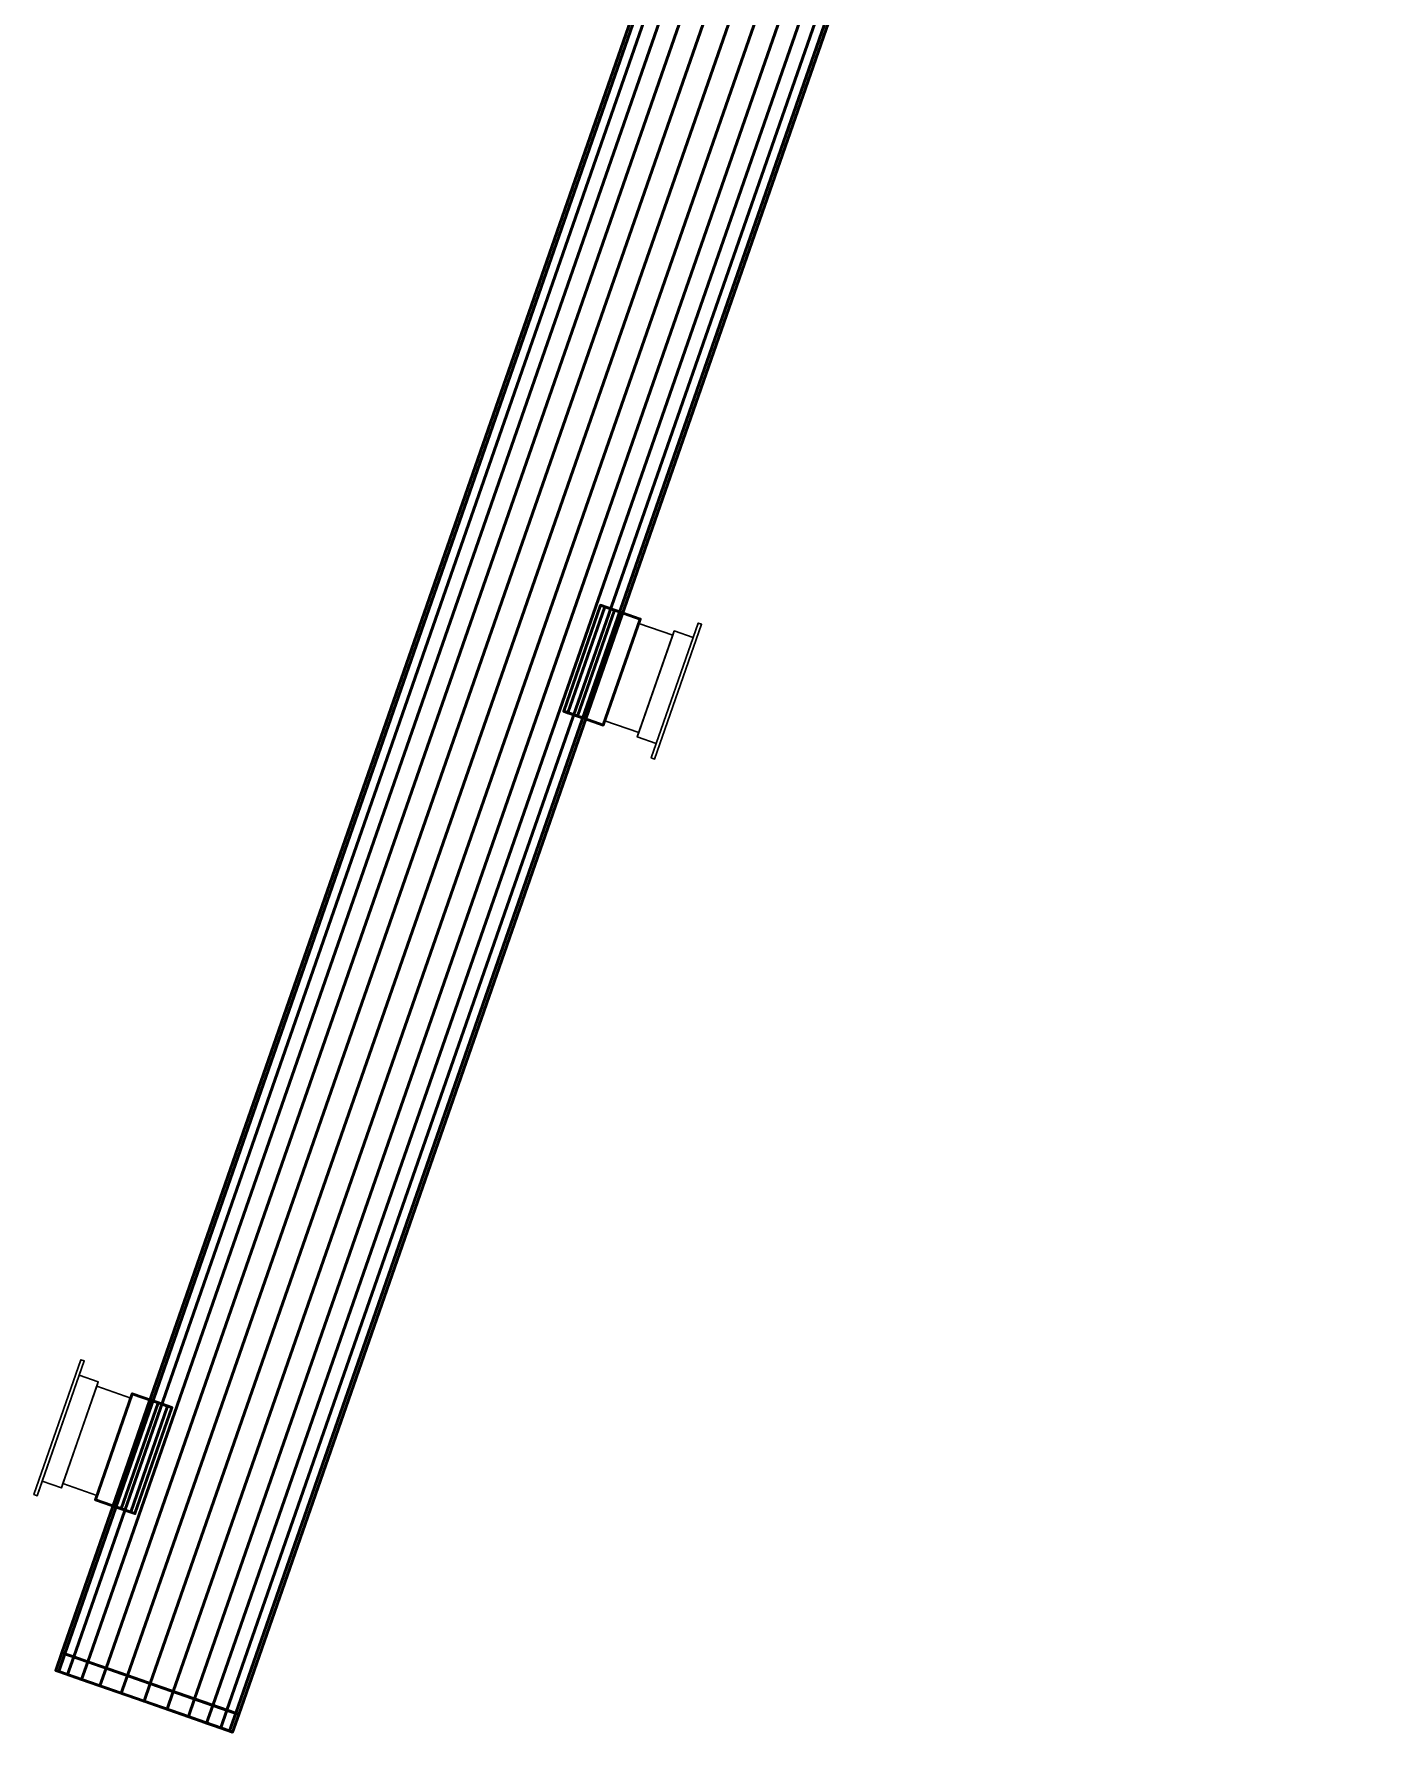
# Model space of a CAD drawing. Header units: inches. Extents: x -1654 to 1344, y -1538 to 36.
# Drawn here: x -869.1 to -797.9, y -1323.5 to -1232.8 of the extents above; entities that cross this region are included whole.
import ezdxf

# ---------------------------------------------------------------- set-up
doc = ezdxf.new("R2010")
doc.units = ezdxf.units.IN
doc.header["$MEASUREMENT"] = 0
doc.linetypes.add('Center', pattern=[1.25, 0.25, -0.1875, 0.625, -0.1875])
for name, color, linetype, lineweight in [('M-HVAC-CDFF', 3, 'Continuous', 30), ('M-HVAC-CDFF-SA', 3, 'Continuous', 30), ('M-HVAC-DUCT', 1, 'Center', 30), ('M-HVAC-DUCT-SA', 1, 'Continuous', 50)]:
    doc.layers.add(name, color=color, linetype=linetype, lineweight=lineweight)

# ---------------------------------------------------------------- blocks, each defined once
blk = doc.blocks.new('Supply Diffuser - Sidewall - 6 x 6-914081-_3D_')
at = {"layer": 'M-HVAC-CDFF'}
mesh = blk.add_polyface(dxfattribs=at)
corners = [(-2.75, 3, 2.75), (2.75, 3, 2.75), (2.75, 3, -2.75), (-2.75, 3, -2.75)]
mesh.append_faces([[corners[k] for k in face] for face in [(1, 2, 3, 0)]])
mesh = blk.add_polyface(dxfattribs=at)
corners = [(-2.75, 3, 2.75), (-2.75, 3, -2.75), (-2.75, 1.078125, -2.75), (-2.75, 1.078125, 2.75)]
mesh.append_faces([[corners[k] for k in face] for face in [(2, 3, 0, 1)]])
mesh = blk.add_polyface(dxfattribs=at)
corners = [(-2.75, 3, -2.75), (2.75, 3, -2.75), (2.75, 1.078125, -2.75), (-2.75, 1.078125, -2.75)]
mesh.append_faces([[corners[k] for k in face] for face in [(1, 2, 3, 0)]])
mesh = blk.add_polyface(dxfattribs=at)
corners = [(2.75, 3, 2.75), (-2.75, 3, 2.75), (-2.75, 1.078125, 2.75), (2.75, 1.078125, 2.75)]
mesh.append_faces([[corners[k] for k in face] for face in [(1, 2, 3, 0)]])
mesh = blk.add_polyface(dxfattribs=at)
corners = [(2.75, 3, -2.75), (2.75, 3, 2.75), (2.75, 1.078125, 2.75), (2.75, 1.078125, -2.75)]
mesh.append_faces([[corners[k] for k in face] for face in [(2, 3, 0, 1)]])
mesh = blk.add_polyface(dxfattribs=at)
corners = [(-3, 1.078125, 3), (3, 1.078125, 3), (3, 1.078125, -3), (-3, 1.078125, -3), (-2.75, 1.078125, 2.75), (-2.75, 1.078125, -2.75), (2.75, 1.078125, -2.75), (2.75, 1.078125, 2.75)]
mesh.append_faces([[corners[k] for k in face] for face in [(3, 5, 6, 2), (2, 6, 7, 1)]], dxfattribs={"vtx0": -1, "vtx2": -1})
mesh.append_faces([[corners[k] for k in face] for face in [(4, 5, 3, 0), (7, 4, 0, 1)]], dxfattribs={"vtx1": -1, "vtx3": -1})
mesh = blk.add_polyface(dxfattribs=at)
corners = [(-3, 1.078125, 3), (-3, 1.078125, -3), (-3, 0, -3), (-3, 0, 3)]
mesh.append_faces([[corners[k] for k in face] for face in [(2, 3, 0, 1)]])
mesh = blk.add_polyface(dxfattribs=at)
corners = [(-3, 1.078125, -3), (3, 1.078125, -3), (3, 0, -3), (-3, 0, -3)]
mesh.append_faces([[corners[k] for k in face] for face in [(2, 3, 0, 1)]])
mesh = blk.add_polyface(dxfattribs=at)
corners = [(3, 1.078125, 3), (-3, 1.078125, 3), (-3, 0, 3), (3, 0, 3)]
mesh.append_faces([[corners[k] for k in face] for face in [(2, 3, 0, 1)]])
mesh = blk.add_polyface(dxfattribs=at)
corners = [(3, 1.078125, -3), (3, 1.078125, 3), (3, 0, 3), (3, 0, -3)]
mesh.append_faces([[corners[k] for k in face] for face in [(2, 3, 0, 1)]])
mesh = blk.add_polyface(dxfattribs=at)
corners = [(3.8125, 0, 3.8125), (3.8125, 0, -3.8125), (-3.8125, 0, -3.8125), (-3.8125, 0, 3.8125), (-3, 0, 3), (-3, 0, -3), (3, 0, -3), (3, 0, 3)]
mesh.append_faces([[corners[k] for k in face] for face in [(3, 4, 5, 2), (2, 5, 6, 1)]], dxfattribs={"vtx0": -1, "vtx2": -1})
mesh.append_faces([[corners[k] for k in face] for face in [(7, 4, 3, 0), (6, 7, 0, 1)]], dxfattribs={"vtx1": -1, "vtx3": -1})
mesh = blk.add_polyface(dxfattribs=at)
corners = [(-3.8125, -0.1875, 3.8125), (3.8125, -0.1875, 3.8125), (3.8125, 0, 3.8125), (-3.8125, 0, 3.8125)]
mesh.append_faces([[corners[k] for k in face] for face in [(0, 1, 2, 3)]])
mesh = blk.add_polyface(dxfattribs=at)
corners = [(-3.8125, -0.1875, -3.8125), (-3.8125, -0.1875, 3.8125), (-3.8125, 0, 3.8125), (-3.8125, 0, -3.8125)]
mesh.append_faces([[corners[k] for k in face] for face in [(0, 1, 2, 3)]])
mesh = blk.add_polyface(dxfattribs=at)
corners = [(3.8125, -0.1875, -3.8125), (-3.8125, -0.1875, -3.8125), (-3.8125, 0, -3.8125), (3.8125, 0, -3.8125)]
mesh.append_faces([[corners[k] for k in face] for face in [(0, 1, 2, 3)]])
mesh = blk.add_polyface(dxfattribs=at)
corners = [(3.8125, -0.1875, 3.8125), (-3.8125, -0.1875, 3.8125), (-3.8125, -0.1875, -3.8125), (3.8125, -0.1875, -3.8125)]
mesh.append_faces([[corners[k] for k in face] for face in [(2, 3, 0, 1)]])
mesh = blk.add_polyface(dxfattribs=at)
corners = [(3.8125, -0.1875, 3.8125), (3.8125, -0.1875, -3.8125), (3.8125, 0, -3.8125), (3.8125, 0, 3.8125)]
mesh.append_faces([[corners[k] for k in face] for face in [(0, 1, 2, 3)]])
blk = doc.blocks.new('Round Endcap - Standard-912517-_3D_')
at = {"layer": 'M-HVAC-DUCT', "color": 8, "linetype": 'Continuous', "lineweight": 50}
mesh = blk.add_polyface(dxfattribs=at)
corners = [(0, 0, 5), (0, 1.294, 4.83), (0, 2.5, 4.33), (0, 3.536, 3.536), (0, 4.33, 2.5), (0, 4.83, 1.294), (0, 5), (0, 4.83, -1.294), (0, 4.33, -2.5), (0, 3.536, -3.536), (0, 2.5, -4.33), (0, 1.294, -4.83), (0, 0, -5), (0, -1.294, -4.83), (0, -2.5, -4.33), (0, -3.536, -3.536), (0, -4.33, -2.5), (0, -4.83, -1.294), (0, -5), (0, -4.83, 1.294), (0, -4.33, 2.5), (0, -3.536, 3.536), (0, -2.5, 4.33), (0, -1.294, 4.83)]
mesh.append_faces([[corners[k] for k in face] for face in [(5, 10, 11, 4)]], dxfattribs={"vtx0": -1, "vtx2": -1, "color": 8})
mesh.append_faces([[corners[k] for k in face] for face in [(5, 8, 9, 10), (11, 19, 20, 21), (11, 21, 22, 23)]], dxfattribs={"vtx0": -1, "vtx3": -1, "color": 8})
mesh.append_faces([[corners[k] for k in face] for face in [(12, 13, 11), (7, 8, 5, 6)]], dxfattribs={"vtx1": -1, "color": 8})
mesh.append_faces([[corners[k] for k in face] for face in [(14, 15, 18, 13), (2, 3, 23, 1)]], dxfattribs={"vtx1": -1, "vtx2": -1, "color": 8})
mesh.append_faces([[corners[k] for k in face] for face in [(18, 19, 11, 13), (3, 4, 11, 23)]], dxfattribs={"vtx1": -1, "vtx2": -1, "vtx3": -1, "color": 8})
mesh.append_faces([[corners[k] for k in face] for face in [(16, 17, 18, 15), (23, 0, 1)]], dxfattribs={"vtx2": -1, "color": 8})
mesh = blk.add_polyface(dxfattribs=at)
corners = [(0, 5), (0, 4.83, 1.294), (0, 4.33, 2.5), (0, 3.536, 3.536), (0, 2.5, 4.33), (0, 1.294, 4.83), (0, 0, 5), (1, 0, 5), (1, 1.294, 4.83), (1, 2.5, 4.33), (1, 3.536, 3.536), (1, 4.33, 2.5), (1, 4.83, 1.294), (1, 5)]
mesh.append_faces([[corners[k] for k in face] for face in [(1, 12, 13, 0)]], dxfattribs={"vtx0": -1, "color": 8})
mesh.append_faces([[corners[k] for k in face] for face in [(5, 8, 9, 4), (10, 3, 4, 9), (2, 11, 12, 1), (11, 2, 3, 10)]], dxfattribs={"vtx0": -1, "vtx2": -1, "color": 8})
mesh.append_faces([[corners[k] for k in face] for face in [(6, 7, 8, 5)]], dxfattribs={"vtx2": -1, "color": 8})
mesh = blk.add_polyface(dxfattribs=at)
corners = [(0, 0, -5), (0, 1.294, -4.83), (0, 2.5, -4.33), (0, 3.536, -3.536), (0, 4.33, -2.5), (0, 4.83, -1.294), (0, 5), (1, 5), (1, 4.83, -1.294), (1, 4.33, -2.5), (1, 3.536, -3.536), (1, 2.5, -4.33), (1, 1.294, -4.83), (1, 0, -5)]
mesh.append_faces([[corners[k] for k in face] for face in [(5, 8, 9, 4), (10, 3, 4, 9), (11, 2, 3, 10)]], dxfattribs={"vtx0": -1, "vtx2": -1, "color": 8})
mesh.append_faces([[corners[k] for k in face] for face in [(11, 12, 1, 2)]], dxfattribs={"vtx1": -1, "vtx3": -1, "color": 8})
mesh.append_faces([[corners[k] for k in face] for face in [(6, 7, 8, 5)]], dxfattribs={"vtx2": -1, "color": 8})
mesh.append_faces([[corners[k] for k in face] for face in [(12, 13, 0, 1)]], dxfattribs={"vtx3": -1, "color": 8})
mesh = blk.add_polyface(dxfattribs=at)
corners = [(1, 0, 5), (1, -1.294, 4.83), (1, -2.5, 4.33), (1, -3.536, 3.536), (1, -4.33, 2.5), (1, -4.83, 1.294), (1, -5), (1, -4.83, -1.294), (1, -4.33, -2.5), (1, -3.536, -3.536), (1, -2.5, -4.33), (1, -1.294, -4.83), (1, 0, -5), (1, 1.294, -4.83), (1, 2.5, -4.33), (1, 3.536, -3.536), (1, 4.33, -2.5), (1, 4.83, -1.294), (1, 5), (1, 4.83, 1.294), (1, 4.33, 2.5), (1, 3.536, 3.536), (1, 2.5, 4.33), (1, 1.294, 4.83)]
mesh.append_faces([[corners[k] for k in face] for face in [(12, 10, 11), (7, 5, 6), (0, 22, 23)]], dxfattribs={"vtx0": -1, "color": 8})
mesh.append_faces([[corners[k] for k in face] for face in [(19, 12, 18)]], dxfattribs={"vtx0": -1, "vtx1": -1, "color": 8})
mesh.append_faces([[corners[k] for k in face] for face in [(12, 5, 9, 10), (0, 12, 19, 20)]], dxfattribs={"vtx0": -1, "vtx1": -1, "vtx3": -1, "color": 8})
mesh.append_faces([[corners[k] for k in face] for face in [(18, 12, 13, 14)]], dxfattribs={"vtx0": -1, "vtx3": -1, "color": 8})
mesh.append_faces([[corners[k] for k in face] for face in [(17, 18, 16)]], dxfattribs={"vtx1": -1, "color": 8})
mesh.append_faces([[corners[k] for k in face] for face in [(15, 16, 18, 14), (8, 9, 5, 7), (21, 22, 0, 20), (4, 5, 12, 3), (2, 3, 12, 1), (0, 1, 12)]], dxfattribs={"vtx1": -1, "vtx2": -1, "color": 8})
mesh = blk.add_polyface(dxfattribs=at)
corners = [(0, -5), (0, -4.83, -1.294), (0, -4.33, -2.5), (0, -3.536, -3.536), (0, -2.5, -4.33), (0, -1.294, -4.83), (0, 0, -5), (1, 0, -5), (1, -1.294, -4.83), (1, -2.5, -4.33), (1, -3.536, -3.536), (1, -4.33, -2.5), (1, -4.83, -1.294), (1, -5)]
mesh.append_faces([[corners[k] for k in face] for face in [(1, 12, 13, 0)]], dxfattribs={"vtx0": -1, "color": 8})
mesh.append_faces([[corners[k] for k in face] for face in [(5, 8, 9, 4), (10, 3, 4, 9), (2, 11, 12, 1), (11, 2, 3, 10)]], dxfattribs={"vtx0": -1, "vtx2": -1, "color": 8})
mesh.append_faces([[corners[k] for k in face] for face in [(6, 7, 8, 5)]], dxfattribs={"vtx2": -1, "color": 8})
mesh = blk.add_polyface(dxfattribs=at)
corners = [(0, 0, 5), (0, -1.294, 4.83), (0, -2.5, 4.33), (0, -3.536, 3.536), (0, -4.33, 2.5), (0, -4.83, 1.294), (0, -5), (1, -5), (1, -4.83, 1.294), (1, -4.33, 2.5), (1, -3.536, 3.536), (1, -2.5, 4.33), (1, -1.294, 4.83), (1, 0, 5)]
mesh.append_faces([[corners[k] for k in face] for face in [(1, 12, 13, 0)]], dxfattribs={"vtx0": -1, "color": 8})
mesh.append_faces([[corners[k] for k in face] for face in [(5, 8, 9, 4), (10, 3, 4, 9), (2, 11, 12, 1), (11, 2, 3, 10)]], dxfattribs={"vtx0": -1, "vtx2": -1, "color": 8})
mesh.append_faces([[corners[k] for k in face] for face in [(6, 7, 8, 5)]], dxfattribs={"vtx2": -1, "color": 8})
blk = doc.blocks.new('Rectangular Takeoff - Standard-914230-_3D_')
at = {"layer": 'M-HVAC-DUCT', "color": 8, "linetype": 'Continuous', "lineweight": 50}
mesh = blk.add_polyface(dxfattribs=at)
corners = [(-1.24, 3, 3), (-1.24, 3, -3), (-1.24, -3, -3), (-1.24, -3, 3)]
mesh.append_faces([[corners[k] for k in face] for face in [(0, 1, 2, 3)]], dxfattribs={"color": 8})
mesh = blk.add_polyface(dxfattribs=at)
corners = [(-1.24, 3, -3), (-1.24, 3, 3), (1, 3, 3), (1, 3, -3)]
mesh.append_faces([[corners[k] for k in face] for face in [(3, 0, 1, 2)]], dxfattribs={"color": 8})
mesh = blk.add_polyface(dxfattribs=at)
corners = [(-1.24, -3, -3), (-1.24, 3, -3), (1, 3, -3), (1, -3, -3)]
mesh.append_faces([[corners[k] for k in face] for face in [(3, 0, 1, 2)]], dxfattribs={"color": 8})
mesh = blk.add_polyface(dxfattribs=at)
corners = [(1, 3, 3), (-1.24, 3, 3), (-1.24, -3, 3), (1, -3, 3)]
mesh.append_faces([[corners[k] for k in face] for face in [(1, 2, 3, 0)]], dxfattribs={"color": 8})
mesh = blk.add_polyface(dxfattribs=at)
corners = [(1, 3, 3), (1, -3, 3), (1, -3, -3), (1, 3, -3)]
mesh.append_faces([[corners[k] for k in face] for face in [(3, 0, 1, 2)]], dxfattribs={"color": 8})
mesh = blk.add_polyface(dxfattribs=at)
corners = [(-1.24, -3, 3), (-1.24, -3, -3), (1, -3, -3), (1, -3, 3)]
mesh.append_faces([[corners[k] for k in face] for face in [(0, 1, 2, 3)]], dxfattribs={"color": 8})
blk = doc.blocks.new('Rectangular Takeoff - Standard-943115-_3D_')
at = {"layer": 'M-HVAC-DUCT', "color": 8, "linetype": 'Continuous', "lineweight": 50}
mesh = blk.add_polyface(dxfattribs=at)
corners = [(-1.24, -3, 3), (-1.24, 3, 3), (-1.24, 3, -3), (-1.24, -3, -3)]
mesh.append_faces([[corners[k] for k in face] for face in [(2, 3, 0, 1)]], dxfattribs={"color": 8})
mesh = blk.add_polyface(dxfattribs=at)
corners = [(-1.24, 3, -3), (1, 3, -3), (1, -3, -3), (-1.24, -3, -3)]
mesh.append_faces([[corners[k] for k in face] for face in [(3, 0, 1, 2)]], dxfattribs={"color": 8})
mesh = blk.add_polyface(dxfattribs=at)
corners = [(-1.24, 3, 3), (1, 3, 3), (1, 3, -3), (-1.24, 3, -3)]
mesh.append_faces([[corners[k] for k in face] for face in [(2, 3, 0, 1)]], dxfattribs={"color": 8})
mesh = blk.add_polyface(dxfattribs=at)
corners = [(1, -3, 3), (1, 3, 3), (-1.24, 3, 3), (-1.24, -3, 3)]
mesh.append_faces([[corners[k] for k in face] for face in [(1, 2, 3, 0)]], dxfattribs={"color": 8})
mesh = blk.add_polyface(dxfattribs=at)
corners = [(1, -3, 3), (1, -3, -3), (1, 3, -3), (1, 3, 3)]
mesh.append_faces([[corners[k] for k in face] for face in [(3, 0, 1, 2)]], dxfattribs={"color": 8})
mesh = blk.add_polyface(dxfattribs=at)
corners = [(-1.24, -3, -3), (1, -3, -3), (1, -3, 3), (-1.24, -3, 3)]
mesh.append_faces([[corners[k] for k in face] for face in [(3, 0, 1, 2)]], dxfattribs={"color": 8})

msp = doc.modelspace()

# ---------------------------------------------------------------- linework, layer by layer
at = {"layer": 'M-HVAC-DUCT', "color": 5}
for p, q in [((-802.591, -1147.997, 1332), (-862.847, -1320.934, 1332)), ((-802.591, -1147.997, 1332), (-862.847, -1320.934, 1332)), ((-862.847, -1320.934, 1332), (-863.176, -1321.878, 1332))]:
    msp.add_line(p, q, dxfattribs=at)

# ---------------------------------------------------------------- block references
at = {"layer": 'M-HVAC-CDFF-SA'}
for p, rotation in [((-834.836, -1267.894, 1332), 70.7901312840833), ((-867.627, -1307.299, 1332), 250.7901312840829)]:
    msp.add_blockref('Supply Diffuser - Sidewall - 6 x 6-914081-_3D_', p, dxfattribs=dict(at, rotation=rotation))
at = {"layer": 'M-HVAC-DUCT-SA', "color": 8, "extrusion": (0, 0, -1)}
for name, p, rotation in [('Rectangular Takeoff - Standard-914230-_3D_', (838.613, -1266.578, -1332), 199.2098687159151), ('Rectangular Takeoff - Standard-943115-_3D_', (863.85, -1308.615, -1332), 19.20986871591812)]:
    msp.add_blockref(name, p, dxfattribs=dict(at, rotation=rotation))
at = {"layer": 'M-HVAC-DUCT-SA', "color": 8, "rotation": 250.7901312840832}
msp.add_blockref('Round Endcap - Standard-912517-_3D_', (-862.847, -1320.934, 1332), dxfattribs=at)

# ---------------------------------------------------------------- meshes
at = {"layer": 'M-HVAC-DUCT-SA', "color": 8}
mesh = msp.add_polyface(dxfattribs=at)
corners = [(-802.591, -1147.997, 1337), (-803.813, -1147.571, 1336.83), (-804.952, -1147.174, 1336.33), (-805.93, -1146.833, 1335.536), (-806.68, -1146.572, 1334.5), (-807.152, -1146.408, 1333.294), (-807.313, -1146.352, 1332), (-867.569, -1319.289, 1332), (-867.408, -1319.345, 1333.294), (-866.936, -1319.509, 1334.5), (-866.186, -1319.77, 1335.536), (-865.208, -1320.111, 1336.33), (-864.069, -1320.508, 1336.83), (-862.847, -1320.934, 1337)]
mesh.append_faces([[corners[k] for k in face] for face in [(8, 9, 4, 5), (3, 4, 9, 10), (11, 12, 1, 2), (2, 3, 10, 11)]], dxfattribs={"vtx1": -1, "vtx3": -1, "color": 8})
mesh.append_faces([[corners[k] for k in face] for face in [(6, 7, 8, 5)]], dxfattribs={"vtx2": -1, "color": 8})
mesh.append_faces([[corners[k] for k in face] for face in [(12, 13, 0, 1)]], dxfattribs={"vtx3": -1, "color": 8})
mesh = msp.add_polyface(dxfattribs=at)
corners = [(-807.313, -1146.352, 1332), (-807.152, -1146.408, 1330.706), (-806.68, -1146.572, 1329.5), (-805.93, -1146.833, 1328.464), (-804.952, -1147.174, 1327.67), (-803.813, -1147.571, 1327.17), (-802.591, -1147.997, 1327), (-862.847, -1320.934, 1327), (-864.069, -1320.508, 1327.17), (-865.208, -1320.111, 1327.67), (-866.186, -1319.77, 1328.464), (-866.936, -1319.509, 1329.5), (-867.408, -1319.345, 1330.706), (-867.569, -1319.289, 1332)]
mesh.append_faces([[corners[k] for k in face] for face in [(7, 8, 5, 6)]], dxfattribs={"vtx1": -1, "color": 8})
mesh.append_faces([[corners[k] for k in face] for face in [(8, 9, 4, 5), (3, 4, 9, 10), (11, 12, 1, 2), (2, 3, 10, 11)]], dxfattribs={"vtx1": -1, "vtx3": -1, "color": 8})
mesh.append_faces([[corners[k] for k in face] for face in [(12, 13, 0, 1)]], dxfattribs={"vtx3": -1, "color": 8})
mesh = msp.add_polyface(dxfattribs=at)
corners = [(-797.869, -1149.642, 1332), (-798.03, -1149.586, 1333.294), (-798.502, -1149.421, 1334.5), (-799.252, -1149.16, 1335.536), (-800.23, -1148.819, 1336.33), (-801.369, -1148.422, 1336.83), (-802.591, -1147.997, 1337), (-862.847, -1320.934, 1337), (-861.625, -1321.359, 1336.83), (-860.487, -1321.756, 1336.33), (-859.509, -1322.097, 1335.536), (-858.758, -1322.358, 1334.5), (-858.287, -1322.523, 1333.294), (-858.126, -1322.579, 1332)]
mesh.append_faces([[corners[k] for k in face] for face in [(7, 8, 5, 6)]], dxfattribs={"vtx1": -1, "color": 8})
mesh.append_faces([[corners[k] for k in face] for face in [(8, 9, 4, 5), (3, 4, 9, 10), (11, 12, 1, 2), (2, 3, 10, 11)]], dxfattribs={"vtx1": -1, "vtx3": -1, "color": 8})
mesh.append_faces([[corners[k] for k in face] for face in [(12, 13, 0, 1)]], dxfattribs={"vtx3": -1, "color": 8})
mesh = msp.add_polyface(dxfattribs=at)
corners = [(-802.591, -1147.997, 1327), (-801.369, -1148.422, 1327.17), (-800.23, -1148.819, 1327.67), (-799.252, -1149.16, 1328.464), (-798.502, -1149.421, 1329.5), (-798.03, -1149.586, 1330.706), (-797.869, -1149.642, 1332), (-858.126, -1322.579, 1332), (-858.287, -1322.523, 1330.706), (-858.758, -1322.358, 1329.5), (-859.509, -1322.097, 1328.464), (-860.487, -1321.756, 1327.67), (-861.625, -1321.359, 1327.17), (-862.847, -1320.934, 1327)]
mesh.append_faces([[corners[k] for k in face] for face in [(7, 8, 5, 6)]], dxfattribs={"vtx1": -1, "color": 8})
mesh.append_faces([[corners[k] for k in face] for face in [(8, 9, 4, 5), (3, 4, 9, 10), (11, 12, 1, 2), (2, 3, 10, 11)]], dxfattribs={"vtx1": -1, "vtx3": -1, "color": 8})
mesh.append_faces([[corners[k] for k in face] for face in [(12, 13, 0, 1)]], dxfattribs={"vtx3": -1, "color": 8})
mesh = msp.add_polyface(dxfattribs=at)
corners = [(-840.771, -1269.003, 1329), (-840.771, -1269.003, 1335), (-838.797, -1263.337, 1335), (-838.797, -1263.337, 1329)]
mesh.append_faces([[corners[k] for k in face] for face in [(0, 1, 2, 3)]], dxfattribs={"color": 8})
mesh = msp.add_polyface(dxfattribs=at)
corners = [(-838.797, -1263.337, 1335), (-840.771, -1269.003, 1335), (-840.545, -1269.082, 1335), (-838.571, -1263.416, 1335)]
mesh.append_faces([[corners[k] for k in face] for face in [(3, 0, 1, 2)]], dxfattribs={"color": 8})
mesh = msp.add_polyface(dxfattribs=at)
corners = [(-840.771, -1269.003, 1329), (-838.797, -1263.337, 1329), (-838.571, -1263.416, 1329), (-840.545, -1269.082, 1329)]
mesh.append_faces([[corners[k] for k in face] for face in [(3, 0, 1, 2)]], dxfattribs={"color": 8})
mesh = msp.add_polyface(dxfattribs=at)
corners = [(-839.601, -1269.411, 1332), (-837.626, -1263.745, 1332), (-837.735, -1263.707, 1333.064), (-838.054, -1263.596, 1334.08), (-838.571, -1263.416, 1335), (-840.545, -1269.082, 1335), (-840.028, -1269.262, 1334.08), (-839.709, -1269.373, 1333.064)]
mesh.append_faces([[corners[k] for k in face] for face in [(5, 6, 3, 4)]], dxfattribs={"vtx1": -1, "color": 8})
mesh.append_faces([[corners[k] for k in face] for face in [(2, 3, 6, 7)]], dxfattribs={"vtx1": -1, "vtx3": -1, "color": 8})
mesh.append_faces([[corners[k] for k in face] for face in [(7, 0, 1, 2)]], dxfattribs={"vtx3": -1, "color": 8})
mesh = msp.add_polyface(dxfattribs=at)
corners = [(-837.626, -1263.745, 1332), (-839.601, -1269.411, 1332), (-839.709, -1269.373, 1330.936), (-840.028, -1269.262, 1329.92), (-840.545, -1269.082, 1329), (-838.571, -1263.416, 1329), (-838.054, -1263.596, 1329.92), (-837.735, -1263.707, 1330.936)]
mesh.append_faces([[corners[k] for k in face] for face in [(1, 2, 7, 0)]], dxfattribs={"vtx1": -1, "color": 8})
mesh.append_faces([[corners[k] for k in face] for face in [(6, 7, 2, 3)]], dxfattribs={"vtx1": -1, "vtx3": -1, "color": 8})
mesh.append_faces([[corners[k] for k in face] for face in [(3, 4, 5, 6)]], dxfattribs={"vtx3": -1, "color": 8})
mesh = msp.add_polyface(dxfattribs=at)
corners = [(-838.797, -1263.337, 1329), (-838.797, -1263.337, 1335), (-838.571, -1263.416, 1335), (-838.054, -1263.596, 1334.08), (-837.735, -1263.707, 1333.064), (-837.626, -1263.745, 1332), (-837.735, -1263.707, 1330.936), (-838.054, -1263.596, 1329.92), (-838.571, -1263.416, 1329)]
mesh.append_faces([[corners[k] for k in face] for face in [(5, 0, 1, 4), (0, 5, 6)]], dxfattribs={"vtx0": -1, "vtx2": -1, "color": 8})
mesh.append_faces([[corners[k] for k in face] for face in [(7, 8, 0, 6)]], dxfattribs={"vtx2": -1, "color": 8})
mesh.append_faces([[corners[k] for k in face] for face in [(1, 2, 3, 4)]], dxfattribs={"vtx3": -1, "color": 8})
mesh = msp.add_polyface(dxfattribs=at)
corners = [(-840.771, -1269.003, 1335), (-840.771, -1269.003, 1329), (-840.545, -1269.082, 1329), (-840.028, -1269.262, 1329.92), (-839.709, -1269.373, 1330.936), (-839.601, -1269.411, 1332), (-839.709, -1269.373, 1333.064), (-840.028, -1269.262, 1334.08), (-840.545, -1269.082, 1335)]
mesh.append_faces([[corners[k] for k in face] for face in [(5, 0, 1, 4), (0, 5, 6)]], dxfattribs={"vtx0": -1, "vtx2": -1, "color": 8})
mesh.append_faces([[corners[k] for k in face] for face in [(7, 8, 0, 6)]], dxfattribs={"vtx2": -1, "color": 8})
mesh.append_faces([[corners[k] for k in face] for face in [(1, 2, 3, 4)]], dxfattribs={"vtx3": -1, "color": 8})
mesh = msp.add_polyface(dxfattribs=at)
corners = [(-862.863, -1305.782, 1332), (-864.837, -1311.448, 1332), (-864.729, -1311.486, 1333.064), (-864.409, -1311.597, 1334.08), (-863.893, -1311.777, 1335), (-861.919, -1306.111, 1335), (-862.435, -1305.931, 1334.08), (-862.755, -1305.82, 1333.064)]
mesh.append_faces([[corners[k] for k in face] for face in [(6, 7, 2, 3)]], dxfattribs={"vtx1": -1, "vtx3": -1, "color": 8})
mesh.append_faces([[corners[k] for k in face] for face in [(0, 1, 2, 7)]], dxfattribs={"vtx2": -1, "color": 8})
mesh.append_faces([[corners[k] for k in face] for face in [(3, 4, 5, 6)]], dxfattribs={"vtx3": -1, "color": 8})
mesh = msp.add_polyface(dxfattribs=at)
corners = [(-864.837, -1311.448, 1332), (-862.863, -1305.782, 1332), (-862.755, -1305.82, 1330.936), (-862.435, -1305.931, 1329.92), (-861.919, -1306.111, 1329), (-863.893, -1311.777, 1329), (-864.409, -1311.597, 1329.92), (-864.729, -1311.486, 1330.936)]
mesh.append_faces([[corners[k] for k in face] for face in [(5, 6, 3, 4)]], dxfattribs={"vtx1": -1, "color": 8})
mesh.append_faces([[corners[k] for k in face] for face in [(2, 3, 6, 7)]], dxfattribs={"vtx1": -1, "vtx3": -1, "color": 8})
mesh.append_faces([[corners[k] for k in face] for face in [(7, 0, 1, 2)]], dxfattribs={"vtx3": -1, "color": 8})
mesh = msp.add_polyface(dxfattribs=at)
corners = [(-861.692, -1306.19, 1335), (-861.692, -1306.19, 1329), (-861.919, -1306.111, 1329), (-862.435, -1305.931, 1329.92), (-862.755, -1305.82, 1330.936), (-862.863, -1305.782, 1332), (-862.755, -1305.82, 1333.064), (-862.435, -1305.931, 1334.08), (-861.919, -1306.111, 1335)]
mesh.append_faces([[corners[k] for k in face] for face in [(4, 5, 1)]], dxfattribs={"vtx1": -1, "vtx2": -1, "color": 8})
mesh.append_faces([[corners[k] for k in face] for face in [(0, 1, 5, 6)]], dxfattribs={"vtx1": -1, "vtx3": -1, "color": 8})
mesh.append_faces([[corners[k] for k in face] for face in [(7, 8, 0, 6)]], dxfattribs={"vtx2": -1, "color": 8})
mesh.append_faces([[corners[k] for k in face] for face in [(1, 2, 3, 4)]], dxfattribs={"vtx3": -1, "color": 8})
mesh = msp.add_polyface(dxfattribs=at)
corners = [(-863.666, -1311.856, 1335), (-861.692, -1306.19, 1335), (-861.919, -1306.111, 1335), (-863.893, -1311.777, 1335)]
mesh.append_faces([[corners[k] for k in face] for face in [(0, 1, 2, 3)]], dxfattribs={"color": 8})
mesh = msp.add_polyface(dxfattribs=at)
corners = [(-861.692, -1306.19, 1329), (-863.666, -1311.856, 1329), (-863.893, -1311.777, 1329), (-861.919, -1306.111, 1329)]
mesh.append_faces([[corners[k] for k in face] for face in [(0, 1, 2, 3)]], dxfattribs={"color": 8})
mesh = msp.add_polyface(dxfattribs=at)
corners = [(-863.666, -1311.856, 1329), (-861.692, -1306.19, 1329), (-861.692, -1306.19, 1335), (-863.666, -1311.856, 1335)]
mesh.append_faces([[corners[k] for k in face] for face in [(2, 3, 0, 1)]], dxfattribs={"color": 8})
mesh = msp.add_polyface(dxfattribs=at)
corners = [(-863.666, -1311.856, 1329), (-863.666, -1311.856, 1335), (-863.893, -1311.777, 1335), (-864.409, -1311.597, 1334.08), (-864.729, -1311.486, 1333.064), (-864.837, -1311.448, 1332), (-864.729, -1311.486, 1330.936), (-864.409, -1311.597, 1329.92), (-863.893, -1311.777, 1329)]
mesh.append_faces([[corners[k] for k in face] for face in [(4, 5, 1)]], dxfattribs={"vtx1": -1, "vtx2": -1, "color": 8})
mesh.append_faces([[corners[k] for k in face] for face in [(0, 1, 5, 6)]], dxfattribs={"vtx1": -1, "vtx3": -1, "color": 8})
mesh.append_faces([[corners[k] for k in face] for face in [(7, 8, 0, 6)]], dxfattribs={"vtx2": -1, "color": 8})
mesh.append_faces([[corners[k] for k in face] for face in [(1, 2, 3, 4)]], dxfattribs={"vtx3": -1, "color": 8})
mesh = msp.add_polyface(dxfattribs=at)
corners = [(-867.569, -1319.289, 1332), (-867.408, -1319.345, 1330.706), (-866.936, -1319.509, 1329.5), (-866.186, -1319.77, 1328.464), (-865.208, -1320.111, 1327.67), (-864.069, -1320.508, 1327.17), (-862.847, -1320.934, 1327), (-861.625, -1321.359, 1327.17), (-860.487, -1321.756, 1327.67), (-859.509, -1322.097, 1328.464), (-858.758, -1322.358, 1329.5), (-858.287, -1322.523, 1330.706), (-858.126, -1322.579, 1332), (-858.287, -1322.523, 1333.294), (-858.758, -1322.358, 1334.5), (-859.509, -1322.097, 1335.536), (-860.487, -1321.756, 1336.33), (-861.625, -1321.359, 1336.83), (-862.847, -1320.934, 1337), (-864.069, -1320.508, 1336.83), (-865.208, -1320.111, 1336.33), (-866.186, -1319.77, 1335.536), (-866.936, -1319.509, 1334.5), (-867.408, -1319.345, 1333.294)]
mesh.append_faces([[corners[k] for k in face] for face in [(13, 21, 9, 12)]], dxfattribs={"vtx0": -1, "vtx1": -1, "vtx2": -1, "color": 8})
mesh.append_faces([[corners[k] for k in face] for face in [(3, 9, 21, 0)]], dxfattribs={"vtx0": -1, "vtx1": -1, "vtx2": -1, "vtx3": -1, "color": 8})
mesh.append_faces([[corners[k] for k in face] for face in [(11, 12, 9, 10), (18, 19, 17)]], dxfattribs={"vtx1": -1, "color": 8})
mesh.append_faces([[corners[k] for k in face] for face in [(16, 17, 21, 13)]], dxfattribs={"vtx1": -1, "vtx2": -1, "vtx3": -1, "color": 8})
mesh.append_faces([[corners[k] for k in face] for face in [(1, 2, 3, 0), (5, 6, 7), (14, 15, 16, 13)]], dxfattribs={"vtx2": -1, "color": 8})
mesh.append_faces([[corners[k] for k in face] for face in [(3, 4, 5, 7), (19, 20, 21, 17), (7, 8, 9, 3)]], dxfattribs={"vtx2": -1, "vtx3": -1, "color": 8})
mesh.append_faces([[corners[k] for k in face] for face in [(21, 22, 23, 0)]], dxfattribs={"vtx3": -1, "color": 8})

doc.saveas('drawing.dxf')
